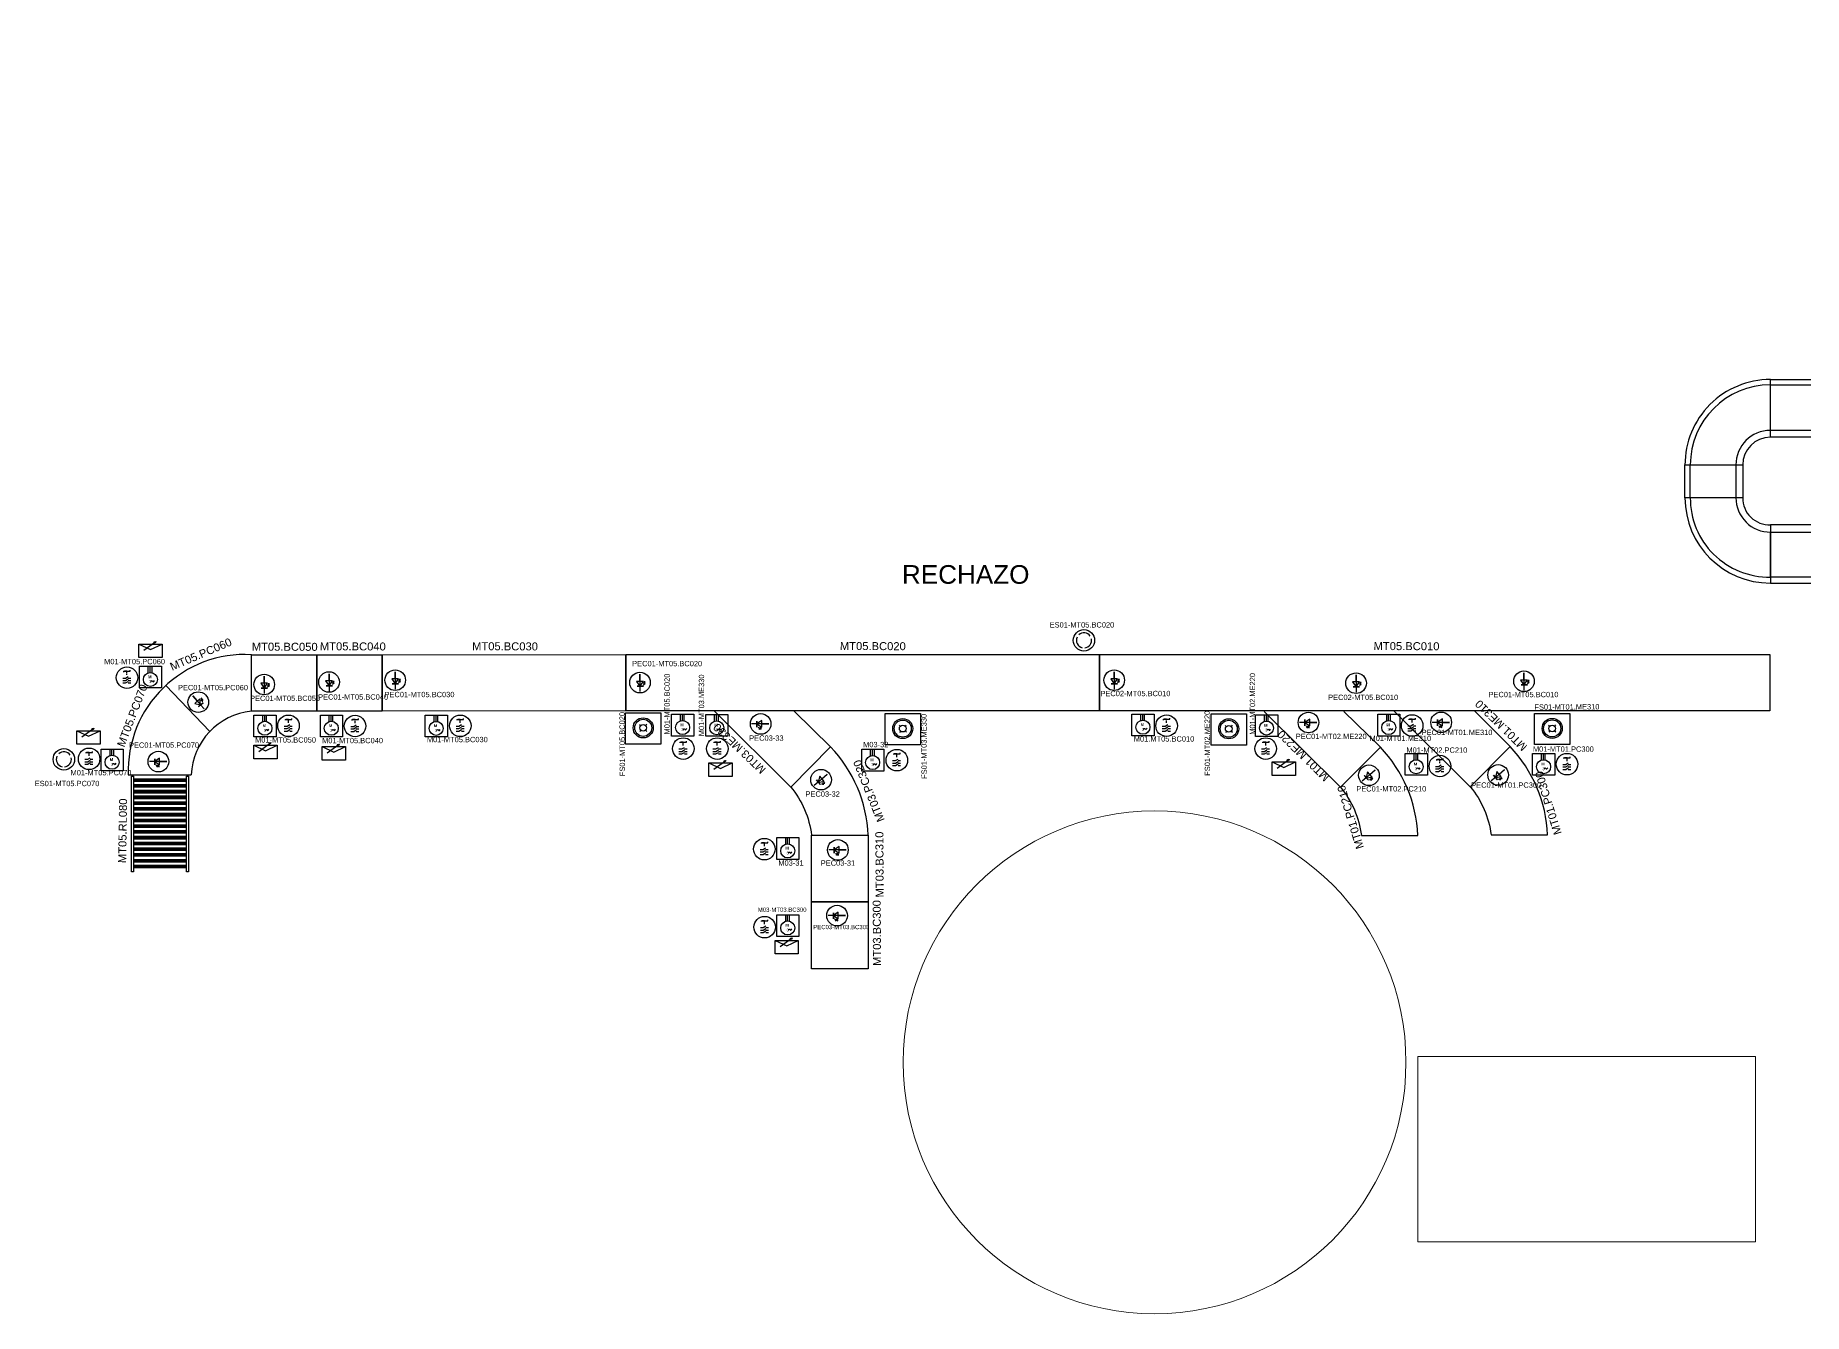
# Model space of a CAD drawing. Header units: inches. Extents: x 281601 to 402894, y -153394 to -83814.
# Drawn here: x 311849 to 344990, y -107777 to -83814 of the extents above; entities that cross this region are included whole.
import ezdxf

# ---------------------------------------------------------------- set-up
doc = ezdxf.new("R2010")
doc.units = ezdxf.units.IN
doc.linetypes.add('DASHED', pattern=[0.75, 0.5, -0.25])
for name, color, linetype in [('Desconector', 7, 'Continuous'), ('Motores', 7, 'Continuous'), ('PEC', 7, 'Continuous'), ('PEMERGENCIA', 1, 'Continuous'), ('VFrecuencia', 142, 'Continuous')]:
    doc.layers.add(name, color=color, linetype=linetype)
for name, color, linetype, lineweight in [('NOMBRES', 7, 'Continuous', 0), ('NPE', 7, 'Continuous', 5), ('Num Motor', 7, 'Continuous', 0)]:
    doc.layers.add(name, color=color, linetype=linetype, lineweight=lineweight)
doc.styles.add('Annotative', font='arial.ttf', dxfattribs={"height": 250})
doc.styles.add('isocop', font='isocp.shx')

# ---------------------------------------------------------------- blocks, each defined once
blk = doc.blocks.new('RaceTrack-638004670511195940', base_point=(344367, -90794, 130))
for points in [[(350257, -84907), (349632, -84907), (349632, -83824), (350257, -83824)], [(371268, -83814), (370643, -83814), (370643, -84897), (371268, -84897)], [(371268, -83914), (370643, -83914), (370643, -84769), (371268, -84769)], [(348029, -85428), (349114, -85428), (349114, -89718), (348029, -89718)], [(351861, -89720), (350776, -89720), (350776, -85427), (351861, -85427)], [(351761, -89720), (350904, -89720), (350904, -85427), (351761, -85427)], [(369996, -85418), (369143, -85418), (369143, -89708), (369996, -89708)], [(372874, -92467), (371788, -92467), (371788, -85416), (372874, -85416)], [(372774, -92467), (371916, -92467), (371916, -85416), (372774, -85416)], [(352406, -91345), (368498, -91345), (368498, -90255), (352406, -90255)], [(344370, -94082), (371272, -94082), (371272, -92987), (344370, -92987)], [(344368, -93127), (371271, -93127), (371271, -93970), (344368, -93970)]]:
    blk.add_lwpolyline(points, close=True)
for points, elevation in [([(350256, -84779), (349632, -84779), (349632, -83924), (350256, -83924)], -123), ([(348129, -85428), (348986, -85428), (348986, -89718), (348129, -89718)], -123), ([(369041, -85418), (370126, -85418), (370126, -89708), (369041, -89708)], 123), ([(347487, -91347), (344367, -91347), (344367, -90265), (347487, -90265)], -12), ([(347487, -91219), (344367, -91219), (344367, -90365), (347487, -90365)], -12), ([(352406, -90362), (368499, -90362), (368499, -91210), (352406, -91210)], -147), ([(342765, -91868), (343848, -91868), (343848, -92481), (342765, -92481)], 123), ([(342865, -91868), (343720, -91868), (343720, -92481), (342865, -92481)], -147)]:
    blk.add_lwpolyline(points, close=True, dxfattribs=dict(elevation=elevation))
for centre, radius, start, end in [((349632, -85427), 1603, 90.0085, 180.0472), ((350255, -85429), 1606, 0.0983, 89.9772), ((370644, -85418), 1603, 90.0684, 180), ((371266, -85422, -123), 1608, 0.1961, 89.9449), ((349632, -85427, -123), 1503, 90.009, 180.0472), ((350255, -85429), 1506, 0.1035, 89.9754), ((370644, -85418), 1503, 90.0684, 180), ((371266, -85422, 147), 1508, 0.2092, 89.9395), ((349632, -85427, -123), 648, 90.0639, 180.0432), ((350257, -85426, -123), 647, 360, 90.0261), ((370644, -85418), 648, 90.0961, 180), ((371268, -85416, -123), 647, 359.9839, 90), ((349632, -85427), 520, 90.0798, 180.0474), ((350257, -85426), 519, 359.9388, 90.0261), ((370643, -85414, 246), 517, 89.9155, 180.3691), ((371268, -85416), 519, 0, 90), ((347486, -89719, -123), 1628, 270.0392, 0), ((347486, -89719, -123), 1500, 270.0405, 0), ((347486, -89719, -147), 645, 270.0472, 0), ((347486, -89719, -12), 545, 270.0472, 0.0473), ((352408, -89713, 123), 1632, 180.2475, 269.9153), ((352396, -89718, 147), 1491, 180.0703, 270.4117), ((352407, -89717, -147), 645, 180.0261, 269.9643), ((352394, -89722), 533, 179.4756, 271.2209), ((368486, -89705, 123), 1640, 270.4486, 359.8959), ((368500, -89713, 258), 541, 269.8812, 0.5848), ((368500, -89713, 123), 1496, 269.9733, 0.2127), ((368485, -89705, 147), 657, 271.168, 359.7368), ((344367, -91868, -12), 1602, 90.0175, 180.026), ((344367, -91868, -12), 1502, 90.0209, 180), ((344369, -91868, -282), 649, 90.2255, 179.9613), ((344369, -91868, 273), 521, 90.2951, 179.9469), ((344366, -92481, 123), 1601, 180, 270), ((344346, -92490), 1481, 179.6711, 270.848), ((344366, -92481), 646, 180.0005, 270.3076), ((344346, -92490, -246), 498, 179.0504, 272.6924), ((371250, -92459), 669, 271.7789, 359.2484), ((371272, -92468, -147), 1502, 270, 0.0261), ((371251, -92459), 1623, 270.7382, 359.6943), ((371272, -92468), 519, 270, 0.0261)]:
    blk.add_arc(centre, radius, start, end)
blk = doc.blocks.new('Motor trifasico')
at = {"color": 116, "true_color": 0x136734}
for p, q in [((2057.3, 3405.5), (2057.3, 3406.3)), ((2057.3, 3406.3), (2058.1, 3406.3)), ((2064.9, 3406.3), (2064.9, 3400.5)), ((2066.6, 3406.3), (2066.6, 3400.8)), ((2068.2, 3406.3), (2068.2, 3400.7))]:
    blk.add_line(p, q, dxfattribs=at)
blk.add_lwpolyline([(2058.1, 3406.3), (2076.9, 3406.3), (2076.9, 3387.1), (2057.3, 3387.1), (2057.3, 3405.5)], dxfattribs=at)
blk.add_circle((2067, 3394.6), 6.2, dxfattribs=at)
blk.add_spline([(2067.4, 3392.6), (2068.5, 3393.6), (2069.4, 3392.6), (2070.6, 3393.7)], degree=3, dxfattribs=at)
at = {"color": 116, "true_color": 0x136734, "insert": (2063.8, 3398.2), "char_height": 2.5, "width": 4.443, "attachment_point": 1, "style": 'isocop'}
blk.add_mtext('\\pxqc;{\\fLucida Sans|b1|i0|c0|p34; M\\P\\pq*;} {\\fLeelawadee|b0|i0|c0|p34;3}', dxfattribs=at)
blk = doc.blocks.new('Interruptor principal')
at = {"color": 32, "true_color": 0xcd6928}
for p, q in [((2036.1, 3395.16), (2037.63, 3395.16)), ((2036.58, 3398.7), (2040.03, 3398.7)), ((2036.58, 3398.7), (2036.58, 3398.29)), ((2037.63, 3395.16), (2038.95, 3396)), ((2037.63, 3393.91), (2038.95, 3394.75)), ((2038.95, 3395.16), (2040.27, 3395.16)), ((2040.03, 3398.7), (2040.03, 3399.22)), ((2036.1, 3393.91), (2037.63, 3393.91)), ((2036.1, 3392.6), (2037.63, 3392.6)), ((2037.63, 3392.6), (2038.95, 3393.43)), ((2038.95, 3393.91), (2040.27, 3393.91)), ((2038.95, 3392.6), (2040.27, 3392.6))]:
    blk.add_line(p, q, dxfattribs=at)
blk.add_line((2038.32, 3398.7), (2037, 3398.7))
at = {"color": 32, "linetype": 'DASHED', "true_color": 0xcd6928}
blk.add_line((2038.32, 3396.9), (2038.32, 3398.7), dxfattribs=at)
at = {"color": 32, "true_color": 0xcd6928}
blk.add_circle((2038.32, 3395.38), 5.57, dxfattribs=at)
blk = doc.blocks.new('Fotocelda')
at = {"color": 5}
for points in [[(1917.6, 3371.9), (1917.6, 3365.4), (1922.3, 3368.7), (1917.6, 3371.9), (1917.6, 3368.7), (1910.9, 3368.7), (1922.3, 3368.7), (1922.3, 3371.9), (1922.3, 3365.9), (1922.3, 3368.7), (1922.3, 3368.7), (1927.4, 3368.7)], [(1919.7, 3371.9), (1918.7, 3373), (1919.3, 3373), (1918.2, 3373.7), (1918.2, 3372.6), (1918.7, 3373)], [(1921.1, 3371.9), (1920, 3373), (1920.6, 3373), (1919.6, 3373.7), (1919.6, 3372.6), (1920, 3373)]]:
    blk.add_lwpolyline(points, dxfattribs=at)
blk.add_circle((1918.8, 3368.7), 9.83, dxfattribs=at)

msp = doc.modelspace()

# ---------------------------------------------------------------- linework, layer by layer
at = {"color": 85, "true_color": 0x58ba48}
msp.add_line((315117, -96864, 674), (314293, -96004, 717), dxfattribs=at)
at = {"color": 32, "true_color": 0xcd6928}
for p, q in [((324575, -96486, 1062), (326007, -97905, 1062)), ((326753, -97153, 1062), (326068, -96484, 859))]:
    msp.add_line(p, q, dxfattribs=at)
at = {"color": 67, "true_color": 0x727430}
for p, q in [((334879, -96490, 330), (336311, -97909, 330)), ((337057, -97157, 330), (336372, -96488, 127))]:
    msp.add_line(p, q, dxfattribs=at)
at = {"color": 217, "true_color": 0x93278f}
for p, q in [((337310, -96477), (338742, -97900, 1037)), ((339488, -97148, 1037), (338818, -96480, 834))]:
    msp.add_line(p, q, dxfattribs=at)
for p, q in [((313702, -97752, 676), (314667, -97752, 676)), ((313702, -97754, 676), (314667, -97754, 676)), ((313702, -97758, 676), (314667, -97758, 676)), ((313702, -97777, 676), (313690, -97777, 1506)), ((313702, -97778, 676), (313690, -97778, 1506)), ((313702, -97779, 676), (313690, -97779, 1506)), ((313702, -97779, 676), (313690, -97779, 1506)), ((313702, -97885, 676), (313690, -97885, 1506)), ((313702, -97886, 676), (313690, -97886, 1506)), ((313702, -97887, 676), (313690, -97887, 1506)), ((313702, -97887, 676), (313690, -97887, 1506)), ((313702, -97993, 676), (313690, -97993, 1506)), ((313702, -97994, 676), (313690, -97994, 1506)), ((313702, -97995, 676), (313690, -97995, 1506)), ((313702, -97995, 676), (313690, -97995, 1506)), ((313702, -97781, 676), (314667, -97781, 676)), ((313702, -97790, 676), (314667, -97790, 676)), ((313702, -97793, 676), (314667, -97793, 676)), ((313702, -97795, 676), (314667, -97795, 676)), ((313702, -97860, 676), (314667, -97860, 676)), ((313702, -97862, 676), (314667, -97862, 676)), ((313702, -97866, 676), (314667, -97866, 676)), ((313702, -97889, 676), (314667, -97889, 676)), ((313702, -97898, 676), (314667, -97898, 676)), ((313702, -97901, 676), (314667, -97901, 676)), ((313702, -97903, 676), (314667, -97903, 676)), ((313702, -97968, 676), (314667, -97968, 676)), ((313702, -97970, 676), (314667, -97970, 676)), ((313702, -97974, 676), (314667, -97974, 676)), ((313702, -97997, 676), (314667, -97997, 676)), ((313702, -98006, 676), (314667, -98006, 676)), ((313702, -98009, 676), (314667, -98009, 676)), ((313702, -98011, 676), (314667, -98011, 676)), ((313702, -98076, 676), (314667, -98076, 676)), ((313702, -98078, 676), (314667, -98078, 676)), ((313702, -98082, 676), (314667, -98082, 676)), ((314680, -97772, 1432), (314667, -97772, 676)), ((314680, -97778, 1432), (314667, -97778, 676)), ((314680, -97779, 1432), (314667, -97779, 676)), ((314680, -97779, 1432), (314667, -97779, 676)), ((314680, -97880, 1432), (314667, -97880, 676)), ((314680, -97886, 1432), (314667, -97886, 676)), ((314680, -97887, 1432), (314667, -97887, 676)), ((314680, -97887, 1432), (314667, -97887, 676)), ((314680, -97988, 1432), (314667, -97988, 676)), ((314680, -97994, 1432), (314667, -97994, 676)), ((314680, -97995, 1432), (314667, -97995, 676)), ((314680, -97995, 1432), (314667, -97995, 676)), ((314680, -98096, 1432), (314667, -98096, 676)), ((313701, -98209, 676), (313689, -98209, 1506)), ((313701, -98210, 676), (313689, -98210, 1506)), ((313701, -98210, 676), (313689, -98210, 1506)), ((313701, -98211, 676), (313689, -98211, 1506)), ((313702, -98101, 676), (313690, -98101, 1506)), ((313702, -98102, 676), (313690, -98102, 1506)), ((313702, -98102, 676), (313690, -98102, 1506)), ((313702, -98103, 676), (313690, -98103, 1506)), ((313702, -98317, 676), (313690, -98317, 1506)), ((313702, -98318, 676), (313690, -98318, 1506)), ((313702, -98318, 676), (313690, -98318, 1506)), ((313702, -98319, 676), (313690, -98319, 1506)), ((313702, -98425, 676), (313690, -98425, 1506)), ((313702, -98426, 676), (313690, -98426, 1506)), ((313702, -98426, 676), (313690, -98426, 1506)), ((313702, -98427, 676), (313690, -98427, 1506)), ((313701, -98184, 676), (314666, -98184, 676)), ((313701, -98186, 676), (314666, -98186, 676)), ((313701, -98190, 676), (314666, -98190, 676)), ((313701, -98213, 676), (314666, -98213, 676)), ((313701, -98222, 676), (314666, -98222, 676)), ((313701, -98225, 676), (314666, -98225, 676)), ((313701, -98227, 676), (314666, -98227, 676)), ((313702, -98105, 676), (314667, -98105, 676)), ((313702, -98114, 676), (314667, -98114, 676)), ((313702, -98117, 676), (314667, -98117, 676)), ((313702, -98119, 676), (314667, -98119, 676)), ((313702, -98292, 676), (314667, -98292, 676)), ((313702, -98294, 676), (314667, -98294, 676)), ((313702, -98298, 676), (314667, -98298, 676)), ((313702, -98321, 676), (314667, -98321, 676)), ((313702, -98330, 676), (314667, -98330, 676)), ((313702, -98333, 676), (314667, -98333, 676)), ((313702, -98335, 676), (314667, -98335, 676)), ((313702, -98400, 676), (314667, -98400, 676)), ((313702, -98402, 676), (314667, -98402, 676)), ((313702, -98406, 676), (314667, -98406, 676)), ((314679, -98204, 1432), (314666, -98204, 676)), ((314679, -98210, 1432), (314666, -98210, 676)), ((314679, -98210, 1432), (314666, -98210, 676)), ((314679, -98211, 1432), (314666, -98211, 676)), ((314680, -98102, 1432), (314667, -98102, 676)), ((314680, -98102, 1432), (314667, -98102, 676)), ((314680, -98103, 1432), (314667, -98103, 676)), ((314680, -98312, 1432), (314667, -98312, 676)), ((314680, -98318, 1432), (314667, -98318, 676)), ((314680, -98318, 1432), (314667, -98318, 676)), ((314680, -98319, 1432), (314667, -98319, 676)), ((314680, -98420, 1432), (314667, -98420, 676)), ((314680, -98426, 1432), (314667, -98426, 676)), ((314680, -98426, 1432), (314667, -98426, 676)), ((314680, -98427, 1432), (314667, -98427, 676)), ((313702, -98533, 676), (313690, -98533, 1506)), ((313702, -98534, 676), (313690, -98534, 1506)), ((313702, -98534, 676), (313690, -98534, 1506)), ((313702, -98535, 676), (313690, -98535, 1506)), ((313702, -98641, 676), (313690, -98641, 1506)), ((313702, -98642, 676), (313690, -98642, 1506)), ((313702, -98642, 676), (313690, -98642, 1506)), ((313702, -98643, 676), (313690, -98643, 1506)), ((313702, -98749, 676), (313690, -98749, 1506)), ((313702, -98750, 676), (313690, -98750, 1506)), ((313702, -98750, 676), (313690, -98750, 1506)), ((313702, -98751, 676), (313690, -98751, 1506)), ((313702, -98429, 676), (314667, -98429, 676)), ((313702, -98438, 676), (314667, -98438, 676)), ((313702, -98441, 676), (314667, -98441, 676)), ((313702, -98443, 676), (314667, -98443, 676)), ((313702, -98508, 676), (314667, -98508, 676)), ((313702, -98509, 676), (314667, -98509, 676)), ((313702, -98513, 676), (314667, -98513, 676)), ((313702, -98536, 676), (314667, -98536, 676)), ((313702, -98545, 676), (314667, -98545, 676)), ((313702, -98549, 676), (314667, -98549, 676)), ((313702, -98551, 676), (314667, -98551, 676)), ((313702, -98616, 676), (314667, -98616, 676)), ((313702, -98618, 676), (314667, -98618, 676)), ((313702, -98621, 676), (314667, -98621, 676)), ((313702, -98645, 676), (314667, -98645, 676)), ((313702, -98654, 676), (314667, -98654, 676)), ((313702, -98657, 676), (314667, -98657, 676)), ((313702, -98659, 676), (314667, -98659, 676)), ((313702, -98724, 676), (314667, -98724, 676)), ((313702, -98725, 676), (314667, -98725, 676)), ((313702, -98729, 676), (314667, -98729, 676)), ((313702, -98752, 676), (314667, -98752, 676)), ((314680, -98527, 1432), (314667, -98527, 676)), ((314680, -98534, 1432), (314667, -98534, 676)), ((314680, -98534, 1432), (314667, -98534, 676)), ((314680, -98535, 1432), (314667, -98535, 676)), ((314680, -98636, 1432), (314667, -98636, 676)), ((314680, -98642, 1432), (314667, -98642, 676)), ((314680, -98642, 1432), (314667, -98642, 676)), ((314680, -98643, 1432), (314667, -98643, 676)), ((314680, -98743, 1432), (314667, -98743, 676)), ((314680, -98750, 1432), (314667, -98750, 676)), ((314680, -98750, 1432), (314667, -98750, 676)), ((314680, -98751, 1432), (314667, -98751, 676)), ((313701, -98857, 676), (313689, -98857, 1506)), ((313701, -98858, 676), (313689, -98858, 1506)), ((313701, -98858, 676), (313689, -98858, 1506)), ((313701, -98859, 676), (313689, -98859, 1506)), ((313702, -98965, 676), (313690, -98965, 1506)), ((313702, -98966, 676), (313690, -98966, 1506)), ((313702, -98966, 676), (313690, -98966, 1506)), ((313702, -98967, 676), (313690, -98967, 1506)), ((313702, -99073, 676), (313690, -99073, 1506)), ((313702, -99073, 676), (313690, -99073, 1506)), ((313702, -99074, 676), (313690, -99074, 1506)), ((313702, -99075, 676), (313690, -99075, 1506)), ((313701, -98832, 676), (314666, -98832, 676)), ((313701, -98833, 676), (314666, -98833, 676)), ((313701, -98837, 676), (314666, -98837, 676)), ((313701, -98860, 676), (314666, -98860, 676)), ((313701, -98869, 676), (314666, -98869, 676)), ((313701, -98873, 676), (314666, -98873, 676)), ((313701, -98875, 676), (314666, -98875, 676)), ((313702, -98761, 676), (314667, -98761, 676)), ((313702, -98765, 676), (314667, -98765, 676)), ((313702, -98767, 676), (314667, -98767, 676)), ((313702, -98940, 676), (314667, -98940, 676)), ((313702, -98941, 676), (314667, -98941, 676)), ((313702, -98945, 676), (314667, -98945, 676)), ((313702, -98968, 676), (314667, -98968, 676)), ((313702, -98977, 676), (314667, -98977, 676)), ((313702, -98981, 676), (314667, -98981, 676)), ((313702, -98983, 676), (314667, -98983, 676)), ((313702, -99047, 676), (314667, -99047, 676)), ((313702, -99049, 676), (314667, -99049, 676)), ((313702, -99053, 676), (314667, -99053, 676)), ((313702, -99076, 676), (314667, -99076, 676)), ((313702, -99085, 676), (314667, -99085, 676)), ((313702, -99088, 676), (314667, -99088, 676)), ((313702, -99090, 676), (314667, -99090, 676)), ((314679, -98851, 1432), (314666, -98851, 676)), ((314679, -98858, 1432), (314666, -98858, 676)), ((314679, -98858, 1432), (314666, -98858, 676)), ((314679, -98859, 1432), (314666, -98859, 676)), ((314680, -98959, 1432), (314667, -98959, 676)), ((314680, -98966, 1432), (314667, -98966, 676)), ((314680, -98966, 1432), (314667, -98966, 676)), ((314680, -98967, 1432), (314667, -98967, 676)), ((314680, -99067, 1432), (314667, -99067, 676)), ((314680, -99073, 1432), (314667, -99073, 676)), ((314680, -99074, 1432), (314667, -99074, 676)), ((314680, -99075, 1432), (314667, -99075, 676)), ((313702, -99181, 676), (313690, -99181, 1506)), ((313702, -99181, 676), (313690, -99181, 1506)), ((313702, -99182, 676), (313690, -99182, 1506)), ((313702, -99182, 676), (313690, -99182, 1506)), ((313702, -99289, 676), (313690, -99289, 1506)), ((313702, -99289, 676), (313690, -99289, 1506)), ((313702, -99290, 676), (313690, -99290, 1506)), ((313702, -99290, 676), (313690, -99290, 1506)), ((313702, -99396, 676), (313690, -99396, 1506)), ((313702, -99397, 676), (313690, -99397, 1506)), ((313702, -99398, 676), (313690, -99398, 1506)), ((313702, -99398, 676), (313690, -99398, 1506)), ((313702, -99155, 676), (314667, -99155, 676)), ((313702, -99157, 676), (314667, -99157, 676)), ((313702, -99161, 676), (314667, -99161, 676)), ((313702, -99184, 676), (314667, -99184, 676)), ((313702, -99193, 676), (314667, -99193, 676)), ((313702, -99196, 676), (314667, -99196, 676)), ((313702, -99198, 676), (314667, -99198, 676)), ((313702, -99263, 676), (314667, -99263, 676)), ((313702, -99265, 676), (314667, -99265, 676)), ((313702, -99269, 676), (314667, -99269, 676)), ((313702, -99292, 676), (314667, -99292, 676)), ((313702, -99301, 676), (314667, -99301, 676)), ((313702, -99304, 676), (314667, -99304, 676)), ((313702, -99306, 676), (314667, -99306, 676)), ((313702, -99371, 676), (314667, -99371, 676)), ((313702, -99373, 676), (314667, -99373, 676)), ((313702, -99377, 676), (314667, -99377, 676)), ((313702, -99400, 676), (314667, -99400, 676)), ((313702, -99409, 676), (314667, -99409, 676)), ((313702, -99412, 676), (314667, -99412, 676)), ((313702, -99414, 676), (314667, -99414, 676)), ((314680, -99175, 1432), (314667, -99175, 676)), ((314680, -99181, 1432), (314667, -99181, 676)), ((314680, -99182, 1432), (314667, -99182, 676)), ((314680, -99182, 1432), (314667, -99182, 676)), ((314680, -99283, 1432), (314667, -99283, 676)), ((314680, -99289, 1432), (314667, -99289, 676)), ((314680, -99290, 1432), (314667, -99290, 676)), ((314680, -99290, 1432), (314667, -99290, 676)), ((314680, -99391, 1432), (314667, -99391, 676)), ((314680, -99397, 1432), (314667, -99397, 676)), ((314680, -99398, 1432), (314667, -99398, 676)), ((314680, -99398, 1432), (314667, -99398, 676))]:
    msp.add_line(p, q)
at = {"color": 85, "true_color": 0x58ba48}
for points, elevation in [([(315898, -95424, 0.439541), (313588, -97679), (314769, -97679)], 1506), ([(315898, -96482, 0.37262), (314769, -97679)], 3015)]:
    msp.add_lwpolyline(points, format="xyb", dxfattribs=dict(at, elevation=elevation))
for points in [[(317125, -96482), (315898, -96482), (315898, -95424), (317125, -95424)], [(318351, -96482), (317125, -96482), (317125, -95424), (318351, -95424)], [(322916, -96480), (318351, -96482), (318351, -95424), (322916, -95422)], [(331791, -96477), (322916, -96480), (322916, -95422), (331791, -95419)], [(344356, -96477), (331791, -96477), (331791, -95419), (344356, -95419)]]:
    msp.add_lwpolyline(points, close=True, dxfattribs=at)
at = {"color": 32, "true_color": 0xcd6928, "elevation": 1062}
msp.add_lwpolyline([(326753, -97153), (326007, -97905)], dxfattribs=at)
at = {"color": 32, "true_color": 0xcd6928, "elevation": 1594}
msp.add_lwpolyline([(326007, -97905, -0.14151), (326397, -98809), (327457, -98809, 0.181754), (326753, -97153)], format="xyb", dxfattribs=at)
at = {"color": 67, "true_color": 0x727430, "elevation": 330}
msp.add_lwpolyline([(337057, -97157), (336311, -97909)], dxfattribs=at)
at = {"color": 67, "true_color": 0x727430, "elevation": 861}
msp.add_lwpolyline([(336311, -97909, -0.14151), (336701, -98813), (337760, -98813, 0.181754), (337057, -97157)], format="xyb", dxfattribs=at)
at = {"color": 217, "true_color": 0x93278f, "elevation": 1037}
msp.add_lwpolyline([(339488, -97148), (338742, -97900)], dxfattribs=at)
at = {"color": 217, "true_color": 0x93278f, "elevation": 1568}
msp.add_lwpolyline([(338742, -97900, -0.14151), (339133, -98804), (340192, -98804, 0.181754), (339488, -97148)], format="xyb", dxfattribs=at)
for points, elevation in [([(313651, -97701), (313690, -97701), (313690, -99498), (313651, -99498)], 1506), ([(313702, -97749), (314667, -97749), (314667, -97798), (313702, -97798)], 676), ([(314680, -97701), (314719, -97701), (314719, -99498), (314680, -99498)], 1432), ([(313702, -97768), (313690, -97768), (313690, -97768), (313702, -97768)], 676), ([(313702, -97876), (313690, -97876), (313690, -97876), (313702, -97876)], 676), ([(313702, -97984), (313690, -97984), (313690, -97984), (313702, -97984)], 676), ([(313702, -98092), (313690, -98092), (313690, -98092), (313702, -98092)], 676), ([(313702, -97857), (314667, -97857), (314667, -97906), (313702, -97906)], 676), ([(313702, -97965), (314667, -97965), (314667, -98014), (313702, -98014)], 676), ([(313702, -98073), (314667, -98073), (314667, -98122), (313702, -98122)], 676), ([(314680, -97768), (314667, -97768), (314667, -97768), (314680, -97768)], 1432), ([(314680, -97876), (314667, -97876), (314667, -97876), (314680, -97876)], 1432), ([(314680, -97984), (314667, -97984), (314667, -97984), (314680, -97984)], 1432), ([(314680, -98092), (314667, -98092), (314667, -98092), (314680, -98092)], 1432), ([(313701, -98200), (313689, -98200), (313689, -98200), (313701, -98200)], 676), ([(313702, -98308), (313690, -98308), (313690, -98308), (313702, -98308)], 676), ([(313702, -98416), (313690, -98416), (313690, -98416), (313702, -98416)], 676), ([(313701, -98181), (314666, -98181), (314666, -98229), (313701, -98229)], 676), ([(313702, -98289), (314667, -98289), (314667, -98337), (313702, -98337)], 676), ([(313702, -98397), (314667, -98397), (314667, -98445), (313702, -98445)], 676), ([(314679, -98200), (314666, -98200), (314666, -98200), (314679, -98200)], 1432), ([(314680, -98308), (314667, -98308), (314667, -98308), (314680, -98308)], 1432), ([(314680, -98416), (314667, -98416), (314667, -98416), (314680, -98416)], 1432), ([(313702, -98524), (313690, -98524), (313690, -98524), (313702, -98524)], 676), ([(313702, -98632), (313690, -98632), (313690, -98632), (313702, -98632)], 676), ([(313702, -98740), (313690, -98740), (313690, -98740), (313702, -98740)], 676), ([(313702, -98505), (314667, -98505), (314667, -98553), (313702, -98553)], 676), ([(313702, -98613), (314667, -98613), (314667, -98661), (313702, -98661)], 676), ([(313702, -98721), (314667, -98721), (314667, -98769), (313702, -98769)], 676), ([(314680, -98524), (314667, -98524), (314667, -98524), (314680, -98524)], 1432), ([(314680, -98632), (314667, -98632), (314667, -98632), (314680, -98632)], 1432), ([(314680, -98740), (314667, -98740), (314667, -98740), (314680, -98740)], 1432), ([(313701, -98848), (313689, -98848), (313689, -98848), (313701, -98848)], 676), ([(313702, -98956), (313690, -98956), (313690, -98956), (313702, -98956)], 676), ([(313702, -99063), (313690, -99063), (313690, -99063), (313702, -99063)], 676), ([(313701, -98829), (314666, -98829), (314666, -98877), (313701, -98877)], 676), ([(313702, -98937), (314667, -98937), (314667, -98985), (313702, -98985)], 676), ([(313702, -99045), (314667, -99045), (314667, -99093), (313702, -99093)], 676), ([(314679, -98848), (314666, -98848), (314666, -98848), (314679, -98848)], 1432), ([(314680, -98956), (314667, -98956), (314667, -98956), (314680, -98956)], 1432), ([(314680, -99063), (314667, -99063), (314667, -99063), (314680, -99063)], 1432), ([(313702, -99171), (313690, -99171), (313690, -99171), (313702, -99171)], 676), ([(313702, -99279), (313690, -99279), (313690, -99279), (313702, -99279)], 676), ([(313702, -99387), (313690, -99387), (313690, -99387), (313702, -99387)], 676), ([(313702, -99153), (314667, -99153), (314667, -99201), (313702, -99201)], 676), ([(313702, -99261), (314667, -99261), (314667, -99309), (313702, -99309)], 676), ([(313702, -99369), (314667, -99369), (314667, -99417), (313702, -99417)], 676), ([(314680, -99171), (314667, -99171), (314667, -99171), (314680, -99171)], 1432), ([(314680, -99279), (314667, -99279), (314667, -99279), (314680, -99279)], 1432), ([(314680, -99387), (314667, -99387), (314667, -99387), (314680, -99387)], 1432)]:
    msp.add_lwpolyline(points, close=True, dxfattribs=dict(elevation=elevation))
at = {"color": 32, "true_color": 0xcd6928, "elevation": 1594}
for points in [[(327456, -100060), (326397, -100060), (326397, -98809), (327457, -98809)], [(327456, -101311), (326397, -101311), (326397, -100060), (327457, -100060)]]:
    msp.add_lwpolyline(points, close=True, dxfattribs=at)
at = {"layer": 'Motores', "color": 0}
for p, q in [((323172, -96733), (323195, -96754)), ((323307, -96729), (323285, -96752)), ((328037, -96747), (328059, -96768)), ((328171, -96743), (328150, -96766)), ((334147, -96750), (334169, -96771)), ((334281, -96747), (334260, -96769)), ((340208, -96743), (340230, -96764)), ((340342, -96740), (340321, -96762)), ((323199, -96844), (323178, -96867)), ((323286, -96840), (323310, -96862)), ((328064, -96858), (328042, -96881)), ((328151, -96854), (328174, -96875)), ((334174, -96861), (334152, -96884)), ((334261, -96857), (334284, -96879)), ((340235, -96854), (340213, -96877)), ((340322, -96850), (340346, -96872))]:
    msp.add_line(p, q, dxfattribs=at)
for points in [[(322908, -96514), (323570, -96514), (323570, -97100), (322908, -97100)], [(327773, -96528), (328435, -96528), (328435, -97114), (327773, -97114)], [(333883, -96532), (334545, -96532), (334545, -97118), (333883, -97118)], [(339944, -96525), (340606, -96525), (340606, -97111), (339944, -97111)]]:
    msp.add_lwpolyline(points, close=True, dxfattribs=at)
for centre, radius in [((323241, -96796), 188), ((323241, -96796), 160), ((323241, -96796), 62.9), ((328105, -96810), 188), ((328105, -96810), 160), ((328105, -96810), 62.9), ((334215, -96813), 188), ((334215, -96813), 160), ((334215, -96814), 62.9), ((340277, -96806), 188), ((340277, -96806), 160), ((340277, -96807), 62.9)]:
    msp.add_circle(centre, radius, dxfattribs=at)
at = {"layer": 'Num Motor'}
msp.add_lwpolyline([(337761, -102955), (344087, -102955), (344087, -106434), (337761, -106434)], close=True, dxfattribs=at)
at = {"layer": 'Num Motor', "color": 1}
msp.add_circle((312383, -97387), 201, dxfattribs=at)
at = {"layer": 'Num Motor'}
msp.add_circle((332825, -103066), 4712, dxfattribs=at)
at = {"layer": 'PEMERGENCIA', "color": 1}
for centre in [(331501, -95156), (331501, -95156), (312383, -97387)]:
    msp.add_circle(centre, 201, dxfattribs=at)
for centre, radius, start, end in [((331502, -95154), 143, 155.3812, 257.1215), ((331502, -95155), 142, 34.6645, 132.9651), ((331502, -95155), 142, 275.9995, 11.9942), ((312384, -97385), 143, 155.3812, 257.1215), ((312384, -97386), 142, 34.6645, 132.9651), ((312383, -97386), 142, 275.9995, 11.9942)]:
    msp.add_arc(centre, radius, start, end, dxfattribs=at)
at = {"layer": 'VFrecuencia', "color": 141, "true_color": 0xadddf7}
for p, q in [((313882, -95342), (314107, -95178)), ((312720, -96966), (312946, -96801)), ((316039, -97237), (316265, -97073)), ((317318, -97264), (317543, -97099)), ((324566, -97569), (324792, -97405)), ((325807, -100896), (326033, -100732))]:
    msp.add_line(p, q, dxfattribs=at)
at = {"layer": 'VFrecuencia'}
msp.add_line((335123, -97550), (335349, -97386), dxfattribs=at)
at = {"layer": 'VFrecuencia', "color": 141, "true_color": 0xadddf7}
for points in [[(313787, -95226), (314223, -95226), (314223, -95480), (313787, -95480)], [(314094, -95209), (314071, -95189), (314107, -95178)], [(312626, -96850), (313062, -96850), (313062, -97104), (312626, -97104)], [(312933, -96833), (312910, -96813), (312946, -96801)], [(316252, -97104), (316228, -97084), (316265, -97073)], [(317530, -97131), (317507, -97111), (317543, -97099)], [(315945, -97121), (316380, -97121), (316380, -97375), (315945, -97375)], [(317223, -97148), (317659, -97148), (317659, -97402), (317223, -97402)], [(324778, -97436), (324755, -97416), (324792, -97405)], [(324471, -97453), (324907, -97453), (324907, -97707), (324471, -97707)], [(326020, -100763), (325996, -100743), (326033, -100732)], [(325712, -100780), (326148, -100780), (326148, -101034), (325712, -101034)]]:
    msp.add_lwpolyline(points, close=True, dxfattribs=at)
for points in [[(313787, -95226), (314007, -95330), (314223, -95226)], [(312626, -96850), (312845, -96953), (313062, -96850)], [(315945, -97121), (316164, -97225), (316380, -97121)], [(317223, -97148), (317443, -97251), (317659, -97148)], [(324471, -97453), (324691, -97557), (324907, -97453)], [(325712, -100780), (325932, -100883), (326148, -100780)]]:
    msp.add_lwpolyline(points, dxfattribs=at)
at = {"layer": 'VFrecuencia'}
for points in [[(335028, -97434), (335464, -97434), (335464, -97688), (335028, -97688)], [(335336, -97417), (335312, -97397), (335349, -97386)]]:
    msp.add_lwpolyline(points, close=True, dxfattribs=at)
msp.add_lwpolyline([(335028, -97434), (335248, -97538), (335464, -97434)], dxfattribs=at)

# ---------------------------------------------------------------- block references
msp.add_blockref('RaceTrack-638004670511195940', (344367, -90794, 130))
at = {"layer": 'Desconector', "xscale": 36.22589640801436, "yscale": 36.22589640801436, "zscale": 36.22589640801436}
for p in [(239726, -218855), (242753, -219758), (244000, -219763), (245973, -219758), (259210, -219757), (263812, -219753), (250152, -220185), (250789, -220185), (261068, -220185), (239016, -220378), (254155, -220403), (264333, -220512), (266715, -220477), (251672, -222070), (251677, -223533)]:
    msp.add_blockref('Interruptor principal', p, dxfattribs=at)
at = {"layer": 'Motores', "color": 2, "xscale": 21.19265796742174, "yscale": 21.19265796742174, "zscale": 21.19265796742174}
for p in [(270199, -167830, 734), (272346, -168745, 792), (273590, -168745, 1148), (275556, -168746, 862), (280174, -168731, 1928), (280813, -168736, 1062), (288802, -168725), (291117, -168740, 330), (293408, -168731, 1037), (269481, -169381, 634), (283736, -169387, 2366), (293923, -169465, 1037), (296311, -169465, 1037), (282144, -171043, 2366), (282144, -172488, 2366)]:
    msp.add_blockref('Motor trifasico', p, dxfattribs=at)
at = {"layer": 'PEC', "color": 5, "xscale": 19.66336690283918, "yscale": 19.66336690283918, "zscale": 19.66336690283918}
for p, rotation in [((251133, -58171, 495), 269.9692129002194), ((252373, -58137, 495), 269.9692129002194), ((256961, -58182, 495), 269.9692129002194), ((265849, -58137, 495), 269.9692129002194), ((270382, -58193, 495), 269.9692129002194), ((273529, -58157, 495), 269.9692129002194), ((239997, -110478, 495), 310.373873384725), ((249918, -58218, 495), 269.9692129002194), ((363208, -30503, 345), 179.9692129002194), ((373475, -30476, 345), 179.9692129002194), ((375962, -30473, 345), 179.9692129002194), ((351920, -31209, 345), 179.9692129002194), ((321918, -22929, 345), 220.9562378183318), ((324339, -22922, 345), 220.9562378183318), ((311649, -23011, 345), 220.9562378183318), ((364655, -32865, 345), 179.9692129002194), ((364640, -34096, 345), 179.9692129002194)]:
    msp.add_blockref('Fotocelda', p, dxfattribs=dict(at, rotation=rotation))

# ---------------------------------------------------------------- texts
at = {"char_height": 150, "width": 55.01, "attachment_point": 1, "style": 'Annotative'}
for s, insert, rotation in [('MT05.PC060', (314352, -95589, 690), 23.1659), ('MT05.BC050', (315905, -95198, 690), 359.7965), ('MT05.BC040', (317182, -95191, 690), 359.7965), ('MT05.BC030', (320034, -95190, 690), 359.7965), ('MT05.BC020', (326928, -95186, 690), 359.7965), ('MT05.BC010', (336930, -95187, 690), 359.7965), ('MT05.PC070', (313374, -97116, 690), 69.1686), ('MT01.ME310', (339716, -97245, 690), 135.6228), ('MT03.ME330', (325448, -97673, 690), 136.4289), ('MT01.ME220', (336010, -97814, 690), 135.6228), ('MT03.PC320', (327631, -98579, 690), 111.8932), ('MT01.PC300', (340313, -98817, 690), 107.0433), ('MT01.PC210', (336606, -99083, 690), 107.0433), ('MT05.RL080', (313400, -99330, 690), 89.1374), ('MT03.BC310', (327598, -99975, 690), 90.2932), ('MT03.BC300', (327548, -101260, 690), 90.2932)]:
    msp.add_mtext(s, dxfattribs=dict(at, insert=insert, rotation=rotation))
at = {"layer": 'NOMBRES', "char_height": 100, "width": 55.01, "attachment_point": 1, "style": 'Annotative'}
for s, insert, rotation in [('FS01-MT01.ME310', (339944, -96356, 690), 0.2932), ('FS01-MT05.BC020', (322800, -97702, 690), 90.2932), ('FS01-MT03.ME330', (328457, -97753, 690), 90.2932), ('FS01-MT02.ME220', (333766, -97695, 690), 90.2932)]:
    msp.add_mtext(s, dxfattribs=dict(at, insert=insert, rotation=rotation))
at = {"layer": 'NPE', "char_height": 100, "width": 55.01, "attachment_point": 1, "style": 'Annotative'}
for s, insert in [('ES01-MT05.BC020', (330858, -94815, 345)), ('ES01-MT05.PC070', (311837, -97789, 345))]:
    msp.add_mtext(s, dxfattribs=dict(at, insert=insert))
at = {"layer": 'Num Motor', "attachment_point": 1, "style": 'Annotative'}
for s, insert, char_height, width in [('RECHAZO', (328090, -93745), 350, 398.54), ('{\\H0.4x;M01-MT05.PC060}', (313138, -95503), 250, 250), ('{\\H0.4x;PEC01-MT05.BC020}', (323034, -95541), 250, 250), ('{\\H0.4x;PEC01-MT05.PC060}', (314522, -95991), 250, 250), ('{\\H0.4x;PEC02-MT05.BC010}', (331810, -96102), 250, 250), ('{\\H0.4x;PEC01-MT05.BC050}', (315873, -96192), 250, 250), ('{\\H0.4x;PEC01-MT05.BC040}', (317148, -96167), 250, 250), ('{\\H0.4x;PEC01-MT05.BC030}', (318392, -96121), 250, 250), ('{\\H0.4x;PEC02-MT05.BC010}', (336078, -96174), 250, 250), ('{\\H0.4x;PEC01-MT05.BC010}', (339083, -96121), 250, 250), ('{\\H0.4x;PEC01-MT05.PC070}', (313604, -97069), 250, 250), ('{\\H0.4x;M01-MT05.BC050}', (315967, -96972), 250, 250), ('{\\H0.4x;M01-MT05.BC040}', (317223, -96984), 250, 250), ('{\\H0.4x;M01-MT05.BC030}', (319187, -96965), 250, 250), ('{\\H0.4x;PEC03-33}', (325227, -96938), 250, 250), ('{\\H0.4x;M03-32}', (327363, -97059), 250, 250), ('{\\H0.4x;M01.MT05.BC010}', (332436, -96953), 250, 250), ('{\\H0.4x;PEC01-MT02.ME220}', (335472, -96906), 250, 250), ('\\pxt0.21486;{\\H0.4x;M01-MT01.ME310}', (336853, -96943), 250, 250), ('{\\H0.4x;PEC01-MT01.ME310}', (337830, -96831), 250, 250), ('{\\H0.4x;M01-MT02.PC210}', (337545, -97163), 250, 250), ('{\\H0.4x;M01-MT01.PC300}', (339916, -97144), 250, 250), ('{\\H0.4x;M01-MT05.PC070}', (312508, -97586), 250, 250), ('{\\H0.4x;PEC03-32}', (326282, -97986), 250, 250), ('{\\H0.4x;PEC01-MT02.PC210}', (336605, -97889), 250, 250), ('{\\H0.4x;PEC01-MT01.PC300}', (338759, -97819), 250, 250), ('{\\H0.4x;M03-31}', (325773, -99279), 250, 250), ('{\\H0.4x;PEC03-31}', (326569, -99281), 250, 250), ('M03-MT03.BC300', (325389, -100165), 80, 250), ('PEC03-MT03.BC300', (326429, -100490), 80, 250)]:
    msp.add_mtext(s, dxfattribs=dict(at, insert=insert, char_height=char_height, width=width))
at = {"layer": 'Num Motor', "char_height": 250, "width": 250, "attachment_point": 1, "rotation": 90, "style": 'Annotative'}
for s, insert in [('\\pxt0.21486;{\\H0.4x;M01-MT02.ME220}', (334610, -96925)), ('\\pxt0.21486;{\\H0.4x;M01-MT05.BC020}', (323638, -96920)), ('\\pxt0.21486;{\\H0.4x;M01-MT03.ME330}', (324283, -96952))]:
    msp.add_mtext(s, dxfattribs=dict(at, insert=insert))

doc.saveas('drawing.dxf')
